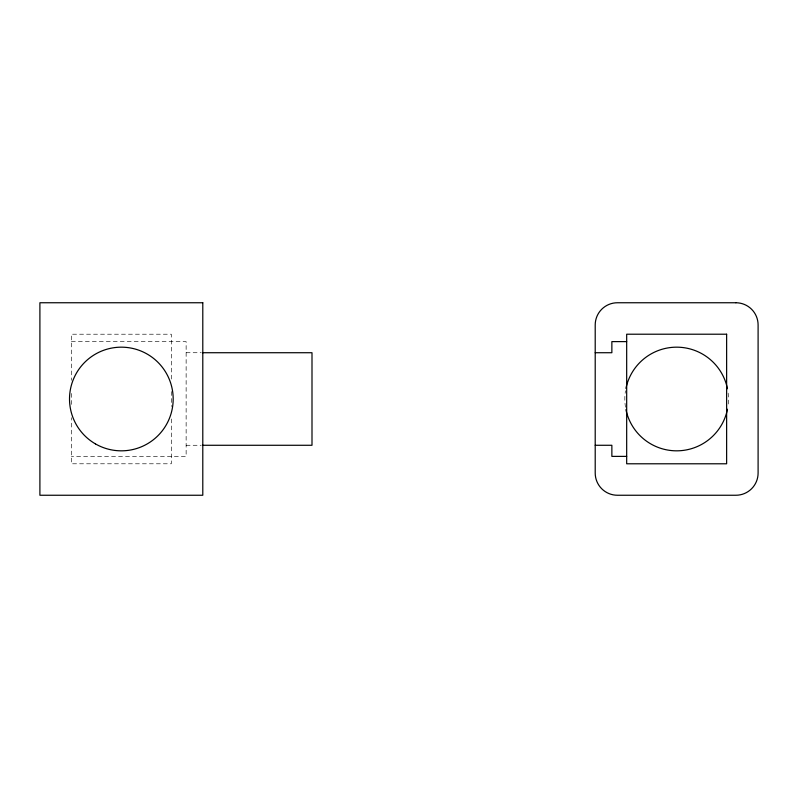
<?xml version="1.0" encoding="UTF-8"?>
<svg xmlns="http://www.w3.org/2000/svg" width="798" height="798" viewBox="0 0 798 798"><rect width="100%" height="100%" fill="white"/><g stroke="black" fill="none" stroke-linecap="round" stroke-linejoin="round"><path stroke-width="0.6" stroke-dasharray="3.99 2.99" d="M71.371 341.614L186.133 341.614L186.133 456.386L71.371 456.386M186.133 352.726L201.086 352.726M186.133 445.274L201.086 445.274M171.321 379.07L171.321 334.212L71.371 334.212L71.371 380.307M171.321 391.529L171.321 406.471M171.321 418.93L171.321 463.788L71.371 463.788L71.371 417.693M71.371 393.444L71.371 404.556M728.145 393.095A51.83 51.83 0 0 1 728.145 404.905M625.482 407.239A51.83 51.83 0 0 1 625.482 390.761"/><path stroke-width="1.2" d="M626.679 341.614L611.866 341.614L611.866 352.726L595.208 352.726M202.333 352.726L311.998 352.726L311.998 445.274L202.333 445.274M595.208 445.274L611.866 445.274L611.866 456.386L626.679 456.386M727.467 409.234A51.83 51.83 0 0 1 625.931 409.643M625.931 388.357A51.83 51.83 0 0 1 727.467 388.766M202.792 302.751L39.9 302.751L39.9 495.249L202.792 495.249L202.792 302.751M735.886 302.751L617.423 302.751A22.214 22.214 0 0 0 595.208 324.956L595.208 473.044A22.214 22.214 0 0 0 617.423 495.249L735.886 495.249A22.214 22.214 0 0 0 758.1 473.044L758.1 324.956A22.214 22.214 0 0 0 735.886 302.751M726.629 334.212L626.679 334.212L626.679 463.788L726.629 463.788L726.629 334.212M95.431 443.888A51.83 51.83 0 0 0 173.176 399A51.83 51.83 0 0 0 95.431 354.113A51.83 51.83 0 0 0 95.431 443.888"/></g></svg>
